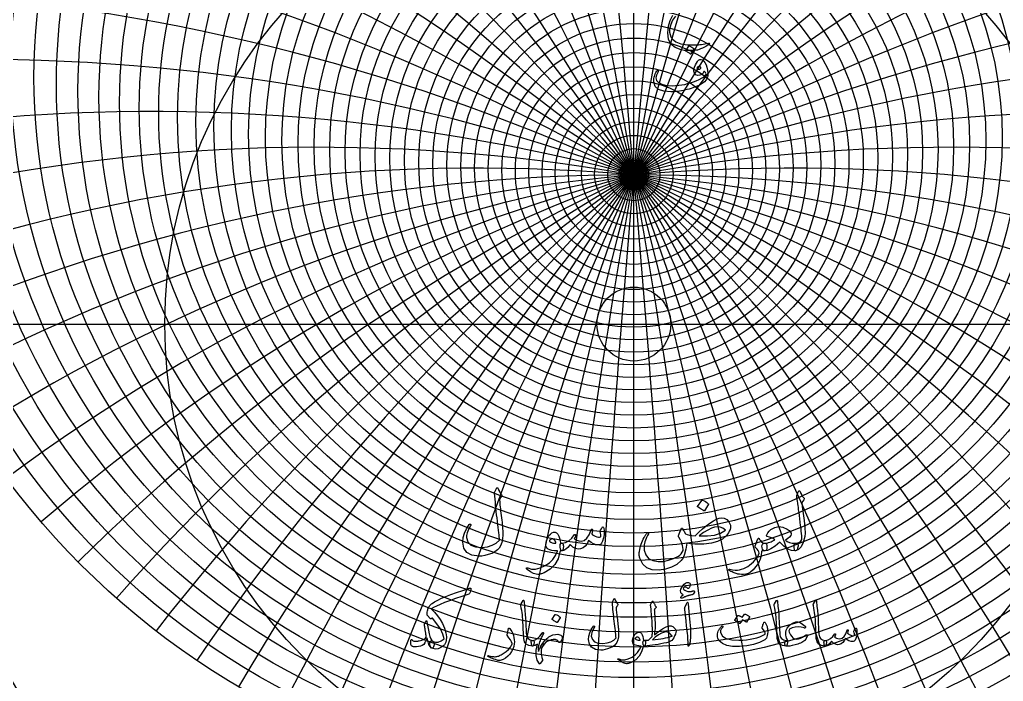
# Model space of a CAD drawing. Header units: millimetres. Extents: x -128 to 128, y -128 to 131.
# Drawn here: x -70.7 to 42.5, y -41.1 to 35 of the extents above; entities that cross this region are included whole.
import ezdxf

# ---------------------------------------------------------------- set-up
doc = ezdxf.new("R2010")
doc.units = ezdxf.units.MM
for name, color, linetype in [('CUT_INNER', 6, 'Continuous'), ('CUT_OUTER', 1, 'Continuous'), ('ENGRAVE', 7, 'Continuous'), ('ENGRAVE_FINE', 8, 'Continuous'), ('TEXT', 5, 'Continuous')]:
    doc.layers.add(name, color=color, linetype=linetype)

msp = doc.modelspace()

# ---------------------------------------------------------------- linework, layer by layer
at = {"layer": 'CUT_INNER'}
msp.add_circle((0, 0), 4.25, dxfattribs=at)
at = {"layer": 'CUT_OUTER'}
for start, end in [(92.1944, 185.9767), (185.9764, 87.8052)]:
    msp.add_arc((0, 0), 127.95, start, end, dxfattribs=at)
at = {"layer": 'ENGRAVE'}
for points in [[(0, -126), (0, 126)], [(-126, 0), (126, 0)]]:
    msp.add_lwpolyline(points, dxfattribs=at)
for centre, radius in [((0, 0), 126), ((0, 35.86), 89.94), ((0, 30.15), 74.47), ((0, 26.12), 61.56), ((0, 0), 82.48), ((0, 23.21), 50.41), ((0, 21.08), 40.51), ((0, 0), 53.99), ((0, 19.54), 31.5), ((0, 18.44), 23.13), ((0, 17.71), 15.19), ((0, 17.29), 7.53), ((0, 17.16), 1.68)]:
    msp.add_circle(centre, radius, dxfattribs=at)
msp.add_arc((0, -189.69), 206.84, 66.5, 113.5, dxfattribs=at)
msp.add_arc((0, -189.69), 206.84, 66.5, 113.5, dxfattribs=at)
at = {"layer": 'ENGRAVE_FINE'}
for centre, radius in [((0, 34.55), 86.59), ((0, 33.33), 83.38), ((0, 32.19), 80.29), ((0, 31.14), 77.33), ((0, 29.23), 71.71), ((0, 28.38), 69.05), ((0, 27.57), 66.47), ((0, 26.82), 63.98), ((0, 25.46), 59.2), ((0, 24.84), 56.92), ((0, 24.26), 54.69), ((0, 23.72), 52.52), ((0, 22.73), 48.34), ((0, 22.28), 46.32), ((0, 21.85), 44.34), ((0, 21.46), 42.4), ((0, 20.73), 38.64), ((0, 20.41), 36.81), ((0, 20.1), 35.01), ((0, 19.81), 33.24), ((0, 19.29), 29.78), ((0, 19.05), 28.09), ((0, 18.84), 26.41), ((0, 18.63), 24.76), ((0, 18.27), 21.51), ((0, 18.11), 19.91), ((0, 17.97), 18.33), ((0, 17.83), 16.75), ((0, 17.6), 13.64), ((0, 17.51), 12.1), ((0, 17.43), 10.57), ((0, 17.35), 9.05), ((0, 17.24), 6.02), ((0, 17.2), 4.51), ((0, 17.18), 3), ((0, 17.16), 1.5)]:
    msp.add_circle(centre, radius, dxfattribs=at)
for centre, radius, start, end in [((-2364.22, -189.69), 2373.25, 3.27933, 7.61986), ((-2364.22, -189.69), 2373.25, 3.27933, 7.61986), ((2364.22, -189.69), 2373.25, 172.38014, 176.72067), ((2364.22, -189.69), 2373.25, 172.38014, 176.72067), ((-1173.06, -189.69), 1191.16, 6.56579, 15.20157), ((-1173.06, -189.69), 1191.16, 6.56579, 15.20157), ((1173.06, -189.69), 1191.16, 164.79843, 173.43421), ((1173.06, -189.69), 1191.16, 164.79843, 173.43421), ((-771.95, -189.69), 799.18, 9.86653, 22.70838), ((-771.95, -189.69), 799.18, 9.86653, 22.70838), ((771.95, -189.69), 799.18, 157.29162, 170.13347), ((771.95, -189.69), 799.18, 157.29162, 170.13347), ((-568.3, -189.69), 604.77, 13.18881, 30.10626), ((-568.3, -189.69), 604.77, 13.18881, 30.10626), ((568.3, -189.69), 604.77, 149.89374, 166.81119), ((568.3, -189.69), 604.77, 149.89374, 166.81119), ((-443.58, -189.69), 489.43, 16.54, 37.365), ((-443.58, -189.69), 489.43, 16.54, 37.365), ((443.58, -189.69), 489.43, 142.635, 163.46), ((443.58, -189.69), 489.43, 142.635, 163.46), ((-358.26, -189.69), 413.69, 19.9276, 44.4587), ((-358.26, -189.69), 413.69, 19.9276, 44.4587), ((358.26, -189.69), 413.69, 135.5413, 160.0724), ((358.26, -189.69), 413.69, 135.5413, 160.0724), ((-295.4, -189.69), 360.62, 23.3592, 51.3668), ((-295.4, -189.69), 360.62, 23.3592, 51.3668), ((295.4, -189.69), 360.62, 128.6332, 156.6408), ((295.4, -189.69), 360.62, 128.6332, 156.6408), ((-246.51, -189.69), 321.79, 26.8429, 58.0734), ((-246.51, -189.69), 321.79, 26.8429, 58.0734), ((246.51, -189.69), 321.79, 121.9266, 153.1571), ((246.51, -189.69), 321.79, 121.9266, 153.1571), ((-206.84, -189.69), 292.52, 30.3868, 64.5678), ((-206.84, -189.69), 292.52, 30.3868, 64.5678), ((206.84, -189.69), 292.52, 115.4322, 149.6132), ((206.84, -189.69), 292.52, 115.4322, 149.6132), ((-173.56, -189.69), 270.01, 33.9994, 70.8437), ((-173.56, -189.69), 270.01, 33.9994, 70.8437), ((173.56, -189.69), 270.01, 109.1563, 146.0006), ((173.56, -189.69), 270.01, 109.1563, 146.0006), ((-144.83, -189.69), 252.51, 37.6894, 76.8989), ((-144.83, -189.69), 252.51, 37.6894, 76.8989), ((144.83, -189.69), 252.51, 103.1011, 142.3106), ((144.83, -189.69), 252.51, 103.1011, 142.3106), ((-119.42, -189.69), 238.84, 41.4661, 82.7346), ((-119.42, -189.69), 238.84, 41.4661, 82.7346), ((119.42, -189.69), 238.84, 97.2654, 138.5339), ((119.42, -189.69), 238.84, 97.2654, 138.5339), ((-96.45, -189.69), 228.23, 45.3388, 88.355), ((-96.45, -189.69), 228.23, 45.3388, 88.355), ((96.45, -189.69), 228.23, 91.645, 134.6612), ((96.45, -189.69), 228.23, 91.645, 134.6612), ((-75.28, -189.69), 220.12, 49.3175, 93.7663), ((-75.28, -189.69), 220.12, 49.3175, 93.7663), ((75.28, -189.69), 220.12, 86.2337, 130.6825), ((75.28, -189.69), 220.12, 86.2337, 130.6825), ((-55.42, -189.69), 214.14, 53.4123, 98.9767), ((-55.42, -189.69), 214.14, 53.4123, 98.9767), ((55.42, -189.69), 214.14, 81.0233, 126.5877), ((55.42, -189.69), 214.14, 81.0233, 126.5877), ((-36.47, -189.69), 210.03, 57.6337, 103.9956), ((-36.47, -189.69), 210.03, 57.6337, 103.9956), ((36.47, -189.69), 210.03, 76.0044, 122.3663), ((36.47, -189.69), 210.03, 76.0044, 122.3663), ((-18.1, -189.69), 207.63, 61.9926, 108.8331), ((-18.1, -189.69), 207.63, 61.9926, 108.8331), ((18.1, -189.69), 207.63, 71.1669, 118.0074), ((18.1, -189.69), 207.63, 71.1669, 118.0074)]:
    msp.add_arc(centre, radius, start, end, dxfattribs=at)
at = {"layer": 'TEXT'}
msp.add_lwpolyline([(4.78, 35.41), (4.46, 34.97), (4.24, 34.47), (4.12, 33.9), (4.12, 33.6), (4.17, 33.31), (4.27, 33.04), (4.43, 32.8), (4.82, 32.48), (5.4, 32.25), (6.17, 32.13), (7.12, 32.12), (7.27, 32.13), (7.43, 32.14), (7.6, 32.16), (7.78, 32.18), (7.97, 32.2), (8.17, 32.23), (8.38, 32.26), (8.61, 32.3), (8.65, 32.3), (8.68, 32.3), (8.69, 32.29), (8.7, 32.28), (8.67, 32.21), (8.52, 32.09), (8.27, 31.94), (7.91, 31.76), (7.69, 31.65), (7.5, 31.58), (7.34, 31.53), (7.2, 31.5), (6.69, 31.46), (6.23, 31.46), (5.81, 31.49), (5.44, 31.55), (4.75, 31.8), (4.26, 32.22), (3.98, 32.79), (3.9, 33.51), (3.99, 34.27), (4.18, 34.94), (4.47, 35.53)], dxfattribs=at)
for points in [[(6.33, 31.98), (6.33, 31.99), (6.35, 32), (6.36, 32), (6.38, 32), (6.52, 31.94), (6.66, 31.87), (6.78, 31.79), (6.9, 31.69), (6.91, 31.68), (6.92, 31.67), (6.91, 31.65), (6.91, 31.64), (6.56, 31.08), (6.55, 31.07), (6.54, 31.07), (6.52, 31.07), (6.49, 31.09), (6.47, 31.11), (6.44, 31.13), (6.4, 31.16), (6.34, 31.19), (6.27, 31.24), (6.19, 31.29), (6.09, 31.35), (5.98, 31.41), (5.97, 31.42), (5.96, 31.43), (5.96, 31.44), (5.97, 31.45)], [(7.61, 30.43), (7.75, 30.44), (7.9, 30.39), (8.04, 30.26), (8.18, 30.08), (8.31, 29.83), (8.41, 29.54), (8.47, 29.2), (8.51, 28.81), (8.51, 28.67), (8.5, 28.54), (8.48, 28.42), (8.44, 28.31), (8.31, 28.09), (8.12, 27.88), (7.87, 27.68), (7.54, 27.49), (7.36, 27.4), (7.18, 27.32), (6.98, 27.24), (6.79, 27.17), (6.58, 27.1), (6.37, 27.04), (6.15, 26.98), (5.93, 26.93), (5.7, 26.88), (5.48, 26.84), (5.26, 26.8), (5.05, 26.77), (4.84, 26.75), (4.64, 26.73), (4.44, 26.72), (4.25, 26.72), (3.44, 26.78), (2.84, 26.99), (2.46, 27.35), (2.3, 27.85), (2.29, 27.97), (2.3, 28.11), (2.32, 28.25), (2.35, 28.42), (2.4, 28.6), (2.47, 28.78), (2.55, 28.95), (2.66, 29.12), (2.68, 29.14), (2.69, 29.15), (2.72, 29.16), (2.74, 29.16), (2.76, 29.16), (2.78, 29.15), (2.8, 29.13), (2.81, 29.11), (2.81, 29.09), (2.81, 29.06), (2.8, 29.04), (2.79, 29.02), (2.59, 28.64), (2.53, 28.31), (2.59, 28.04), (2.79, 27.82), (3.22, 27.59), (3.77, 27.46), (4.42, 27.42), (5.18, 27.47), (5.51, 27.52), (5.85, 27.58), (6.18, 27.66), (6.52, 27.76), (6.85, 27.87), (7.19, 28), (7.52, 28.15), (7.86, 28.31), (8.03, 28.41), (8.17, 28.52), (8.26, 28.64), (8.31, 28.77), (8.28, 28.86), (8.24, 28.94), (8.19, 29.01), (8.12, 29.07), (8.11, 29.08), (8.1, 29.07), (8.09, 29.06), (8.07, 29.04), (7.97, 28.87), (7.85, 28.74), (7.72, 28.66), (7.58, 28.62), (7.32, 28.61), (7.12, 28.69), (6.98, 28.85), (6.9, 29.08), (6.9, 29.29), (6.97, 29.54), (7.11, 29.84), (7.31, 30.19), (7.38, 30.28), (7.45, 30.35), (7.53, 30.4), (7.61, 30.43)], [(7.69, 29.41), (7.72, 29.44), (7.72, 29.47), (7.71, 29.51), (7.68, 29.54), (7.56, 29.62), (7.45, 29.64), (7.36, 29.6), (7.28, 29.49), (7.27, 29.46), (7.26, 29.44), (7.27, 29.41), (7.28, 29.39), (7.39, 29.33), (7.49, 29.31), (7.59, 29.34), (7.69, 29.41)], [(-15.82, -18.9), (-15.81, -18.87), (-15.78, -18.84), (-15.76, -18.83), (-15.73, -18.83), (-15.69, -18.83), (-15.67, -18.85), (-15.65, -18.88), (-15.63, -18.91), (-15.54, -19.14), (-15.44, -19.33), (-15.34, -19.49), (-15.23, -19.62), (-15.2, -19.67), (-15.19, -19.72), (-15.21, -19.78), (-15.24, -19.85), (-15.27, -19.89), (-15.29, -19.92), (-15.31, -19.95), (-15.33, -19.98), (-15.35, -20.01), (-15.37, -20.03), (-15.38, -20.06), (-15.4, -20.08), (-15.42, -20.11), (-15.44, -20.16), (-15.45, -20.21), (-15.45, -20.27), (-15.44, -20.44), (-15.43, -20.62), (-15.41, -20.82), (-15.39, -21.03), (-15.36, -21.26), (-15.33, -21.5), (-15.3, -21.76), (-15.27, -22.03), (-15.23, -22.3), (-15.2, -22.56), (-15.17, -22.8), (-15.15, -23.02), (-15.13, -23.23), (-15.11, -23.42), (-15.1, -23.6), (-15.09, -23.76), (-15.07, -24.24), (-15.11, -24.7), (-15.21, -25.13), (-15.35, -25.53), (-15.49, -25.77), (-15.7, -25.99), (-16, -26.19), (-16.36, -26.38), (-16.76, -26.53), (-17.14, -26.63), (-17.49, -26.7), (-17.82, -26.71), (-18.63, -26.6), (-19.22, -26.29), (-19.57, -25.79), (-19.69, -25.09), (-19.65, -24.57), (-19.51, -24.06), (-19.28, -23.56), (-18.96, -23.07), (-18.93, -23.04), (-18.91, -23.02), (-18.88, -23.01), (-18.85, -23.02), (-18.82, -23.03), (-18.8, -23.04), (-18.78, -23.06), (-18.77, -23.09), (-18.77, -23.12), (-18.77, -23.15), (-18.78, -23.18), (-18.79, -23.21), (-19.02, -23.64), (-19.17, -24.01), (-19.25, -24.32), (-19.27, -24.56), (-19.11, -25.07), (-18.76, -25.43), (-18.22, -25.64), (-17.5, -25.69), (-16.84, -25.62), (-16.29, -25.45), (-15.83, -25.2), (-15.47, -24.85), (-15.48, -24.68), (-15.49, -24.48), (-15.51, -24.25), (-15.54, -24), (-15.57, -23.72), (-15.6, -23.4), (-15.65, -23.06), (-15.7, -22.69), (-15.74, -22.3), (-15.79, -21.93), (-15.83, -21.55), (-15.87, -21.19), (-15.91, -20.83), (-15.94, -20.48), (-15.97, -20.13), (-16, -19.79), (-16.04, -19.46), (-16.03, -19.42), (-16.03, -19.38), (-16.02, -19.35), (-16.01, -19.32)], [(18.76, -19.71), (18.83, -19.55), (18.88, -19.43), (18.92, -19.33), (18.94, -19.27), (18.96, -19.23), (18.98, -19.21), (19, -19.19), (19.04, -19.19), (19.07, -19.19), (19.1, -19.21), (19.12, -19.24), (19.14, -19.28), (19.22, -19.49), (19.32, -19.68), (19.43, -19.84), (19.56, -19.99), (19.59, -20.04), (19.6, -20.09), (19.59, -20.15), (19.55, -20.21), (19.34, -20.51), (19.35, -20.65), (19.36, -20.78), (19.38, -20.91), (19.39, -21.03), (19.41, -21.16), (19.42, -21.28), (19.44, -21.4), (19.45, -21.52), (19.59, -22.6), (19.67, -23.45), (19.7, -24.07), (19.67, -24.44), (19.49, -25.12), (19.25, -25.62), (18.96, -25.95), (18.61, -26.1), (18.6, -26.1), (18.59, -26.1), (18.58, -26.1), (18.57, -26.1), (18.51, -26.04), (18.48, -25.92), (18.46, -25.72), (18.46, -25.46), (18.47, -25.36), (18.5, -25.29), (18.55, -25.24), (18.61, -25.22), (18.86, -25.18), (19.06, -25.09), (19.22, -24.96), (19.35, -24.79), (19.34, -24.59), (19.32, -24.36), (19.3, -24.1), (19.27, -23.81), (19.24, -23.5), (19.2, -23.16), (19.15, -22.8), (19.1, -22.41), (19.06, -22.03), (19.01, -21.68), (18.97, -21.38), (18.94, -21.11), (18.91, -20.88), (18.88, -20.7), (18.86, -20.55), (18.85, -20.43), (18.75, -19.88), (18.75, -19.83), (18.75, -19.78), (18.76, -19.74), (18.76, -19.71)], [(7.81, -20.28), (7.82, -20.27), (7.84, -20.26), (7.86, -20.26), (7.89, -20.26), (8.08, -20.34), (8.25, -20.43), (8.42, -20.54), (8.57, -20.67), (8.59, -20.69), (8.6, -20.7), (8.59, -20.72), (8.58, -20.74), (8.13, -21.48), (8.11, -21.5), (8.09, -21.5), (8.06, -21.49), (8.03, -21.47), (8.01, -21.45), (7.96, -21.42), (7.9, -21.38), (7.83, -21.33), (7.74, -21.28), (7.63, -21.21), (7.5, -21.13), (7.35, -21.04), (7.34, -21.03), (7.33, -21.01), (7.33, -21), (7.34, -20.99)], [(10.07, -22.29), (10.41, -22.34), (10.7, -22.5), (10.93, -22.77), (11.12, -23.14), (11.14, -23.29), (11.12, -23.45), (11.07, -23.63), (10.98, -23.82), (10.88, -24.01), (10.79, -24.16), (10.71, -24.29), (10.64, -24.38), (10.21, -24.73), (9.64, -25), (8.92, -25.2), (8.04, -25.31), (7.52, -25.34), (7.01, -25.33), (6.53, -25.28), (6.08, -25.2), (5.97, -25.9), (5.83, -26.48), (5.66, -26.91), (5.46, -27.2), (4.93, -27.65), (4.33, -27.98), (3.65, -28.21), (2.9, -28.31), (2.12, -28.27), (1.49, -28.05), (1.02, -27.63), (0.71, -27.02), (0.68, -26.93), (0.66, -26.83), (0.64, -26.73), (0.63, -26.62), (0.62, -26.51), (0.62, -26.4), (0.63, -26.28), (0.65, -26.16), (0.68, -25.95), (0.73, -25.74), (0.78, -25.54), (0.84, -25.34), (0.91, -25.14), (0.99, -24.94), (1.08, -24.75), (1.18, -24.57), (1.22, -24.49), (1.27, -24.42), (1.31, -24.35), (1.35, -24.29), (1.39, -24.22), (1.43, -24.17), (1.47, -24.11), (1.5, -24.06), (1.52, -24.03), (1.55, -24.02), (1.58, -24.01), (1.61, -24.01), (1.64, -24.03), (1.66, -24.04), (1.68, -24.06), (1.68, -24.08), (1.69, -24.11), (1.68, -24.14), (1.68, -24.17), (1.66, -24.2), (1.59, -24.31), (1.53, -24.42), (1.46, -24.55), (1.4, -24.69), (1.28, -25.05), (1.2, -25.39), (1.17, -25.7), (1.19, -26), (1.37, -26.56), (1.7, -26.97), (2.18, -27.22), (2.81, -27.32), (3.41, -27.3), (4, -27.18), (4.57, -26.98), (5.13, -26.7), (5.3, -26.58), (5.44, -26.43), (5.56, -26.26), (5.66, -26.07), (5.67, -26.04), (5.68, -26.01), (5.68, -25.97), (5.67, -25.92), (5.59, -25.49), (5.47, -25.11), (5.34, -24.78), (5.18, -24.51), (5.15, -24.46), (5.13, -24.41), (5.12, -24.38), (5.13, -24.34), (5.43, -23.55), (5.47, -23.49), (5.51, -23.47), (5.55, -23.48), (5.59, -23.52), (5.95, -24.13), (6.14, -24.22), (6.39, -24.29), (6.69, -24.34), (7.05, -24.36), (7.47, -23.95), (7.89, -23.57), (8.31, -23.22), (8.74, -22.9), (9.15, -22.63), (9.5, -22.44), (9.81, -22.33), (10.07, -22.29)], [(-3.61, -23.34), (-3.59, -23.32), (-3.56, -23.33), (-3.54, -23.35), (-3.5, -23.4), (-3.47, -23.47), (-3.44, -23.57), (-3.43, -23.71), (-3.42, -23.88), (-3.41, -24.07), (-3.42, -24.26), (-3.45, -24.44), (-3.48, -24.61), (-3.59, -24.96), (-3.71, -25.2), (-3.84, -25.35), (-3.99, -25.41), (-4.33, -25.39), (-4.64, -25.3), (-4.93, -25.14), (-5.2, -24.91), (-5.38, -25.27), (-5.59, -25.55), (-5.84, -25.75), (-6.13, -25.87), (-6.42, -25.9), (-6.72, -25.82), (-7.03, -25.65), (-7.34, -25.37), (-7.58, -25.69), (-7.83, -25.91), (-8.07, -26.05), (-8.3, -26.1), (-8.35, -26.07), (-8.4, -25.99), (-8.44, -25.86), (-8.48, -25.67), (-8.49, -25.49), (-8.47, -25.35), (-8.4, -25.26), (-8.3, -25.22), (-7.86, -25.12), (-7.47, -24.93), (-7.13, -24.63), (-6.85, -24.25), (-6.84, -24.23), (-6.82, -24.21), (-6.8, -24.2), (-6.78, -24.2), (-6.76, -24.2), (-6.74, -24.21), (-6.72, -24.22), (-6.71, -24.24), (-6.7, -24.29), (-6.72, -24.38), (-6.77, -24.5), (-6.85, -24.66), (-6.74, -24.79), (-6.58, -24.88), (-6.35, -24.94), (-6.07, -24.96), (-5.71, -24.89), (-5.4, -24.65), (-5.14, -24.24), (-4.92, -23.66), (-4.91, -23.63), (-4.89, -23.61), (-4.88, -23.59), (-4.86, -23.59), (-4.83, -23.59), (-4.81, -23.6), (-4.79, -23.61), (-4.77, -23.63), (-4.76, -23.65), (-4.75, -23.68), (-4.75, -23.7), (-4.75, -23.72), (-4.85, -24.13), (-4.74, -24.23), (-4.6, -24.32), (-4.44, -24.4), (-4.26, -24.46), (-4.08, -24.5), (-3.95, -24.51), (-3.85, -24.49), (-3.8, -24.43), (-3.79, -24.34), (-3.8, -24.22), (-3.83, -24.06), (-3.89, -23.87), (-3.88, -23.81), (-3.83, -23.71), (-3.74, -23.55), (-3.61, -23.34)], [(10.55, -23.72), (10.25, -23.5), (9.94, -23.36), (9.62, -23.31), (9.28, -23.36), (8.92, -23.49), (8.5, -23.7), (8.03, -23.99), (7.5, -24.37), (8.46, -24.38), (9.28, -24.27), (9.98, -24.05), (10.55, -23.72)], [(18.61, -25.22), (18.75, -25.25), (18.85, -25.31), (18.9, -25.41), (18.9, -25.56), (18.85, -25.79), (18.79, -25.96), (18.71, -26.06), (18.61, -26.1), (18.16, -26.05), (17.72, -25.88), (17.27, -25.56), (16.82, -25.1), (16.25, -25.54), (15.77, -25.85), (15.38, -26.04), (15.07, -26.1), (14.97, -26.07), (14.88, -26), (14.82, -25.89), (14.77, -25.73), (14.75, -25.51), (14.8, -25.36), (14.9, -25.26), (15.07, -25.22), (15.22, -25.21), (15.36, -25.19), (15.51, -25.15), (15.65, -25.11), (15.8, -25.05), (15.94, -24.99), (16.07, -24.91), (16.21, -24.83), (16.04, -24.69), (15.84, -24.58), (15.6, -24.5), (15.33, -24.44), (15.3, -24.43), (15.29, -24.41), (15.28, -24.38), (15.28, -24.33), (15.33, -24.19), (15.43, -24.02), (15.58, -23.84), (15.78, -23.65), (16.21, -23.39), (16.67, -23.3), (17.15, -23.37), (17.65, -23.6), (17.87, -23.75), (18.01, -23.89), (18.1, -24.04), (18.12, -24.18), (18.06, -24.33), (17.93, -24.5), (17.72, -24.68), (17.44, -24.88), (17.64, -25.03), (17.91, -25.14), (18.23, -25.2), (18.61, -25.22)], [(-8.5, -26.2), (-8.72, -27), (-9.1, -27.67), (-9.64, -28.2), (-10.33, -28.61), (-10.42, -28.65), (-10.52, -28.69), (-10.61, -28.72), (-10.7, -28.75), (-10.79, -28.78), (-10.88, -28.79), (-10.97, -28.81), (-11.05, -28.81), (-11.26, -28.78), (-11.54, -28.68), (-11.88, -28.49), (-12.29, -28.22), (-12.33, -28.19), (-12.36, -28.15), (-12.37, -28.11), (-12.36, -28.08), (-12.34, -28.05), (-12.3, -28.04), (-12.27, -28.04), (-12.22, -28.06), (-11.79, -28.2), (-11.32, -28.2), (-10.78, -28.06), (-10.2, -27.78), (-9.72, -27.46), (-9.33, -27.08), (-9.02, -26.64), (-8.79, -26.14), (-8.79, -26.13), (-8.79, -26.11), (-8.8, -26.1), (-8.82, -26.1), (-9.15, -26.08), (-9.43, -26.04), (-9.67, -25.98), (-9.85, -25.9), (-9.99, -25.78), (-10.08, -25.62), (-10.12, -25.4), (-10.1, -25.15), (-10.1, -25.11), (-10.09, -25.08), (-10.08, -25.04), (-10.07, -25.01), (-10.06, -24.97), (-10.05, -24.93), (-10.04, -24.89), (-10.03, -24.85), (-9.91, -24.57), (-9.77, -24.34), (-9.61, -24.16), (-9.43, -24.02), (-9.24, -23.95), (-9.06, -23.95), (-8.9, -24.03), (-8.76, -24.18), (-8.63, -24.39), (-8.54, -24.63), (-8.47, -24.91), (-8.44, -25.22), (-8.42, -25.22), (-8.4, -25.22), (-8.38, -25.22), (-8.37, -25.22), (-8.35, -25.22), (-8.33, -25.22), (-8.31, -25.21), (-8.29, -25.21), (-8.23, -25.23), (-8.18, -25.27), (-8.14, -25.34), (-8.12, -25.44), (-8.11, -25.54), (-8.11, -25.65), (-8.12, -25.76), (-8.15, -25.87), (-8.18, -25.97), (-8.21, -26.04), (-8.25, -26.08), (-8.29, -26.1), (-8.48, -26.1), (-8.48, -26.11), (-8.48, -26.14), (-8.49, -26.17), (-8.5, -26.2)], [(-8.96, -25.12), (-9.06, -24.94), (-9.17, -24.82), (-9.3, -24.74), (-9.43, -24.72), (-9.5, -24.74), (-9.57, -24.77), (-9.63, -24.82), (-9.69, -24.88), (-9.7, -24.91), (-9.71, -24.94), (-9.69, -24.97), (-9.67, -25.01), (-9.57, -25.1), (-9.42, -25.16), (-9.23, -25.19), (-9, -25.2), (-8.98, -25.19), (-8.96, -25.18), (-8.96, -25.15), (-8.96, -25.12)], [(13.97, -25.5), (14.27, -24.72), (14.31, -24.66), (14.34, -24.63), (14.37, -24.63), (14.4, -24.66), (14.48, -24.8), (14.56, -24.91), (14.64, -25.01), (14.71, -25.09), (14.79, -25.15), (14.88, -25.19), (14.97, -25.22), (15.08, -25.22), (15.18, -25.25), (15.25, -25.33), (15.3, -25.46), (15.31, -25.65), (15.3, -25.84), (15.25, -25.97), (15.18, -26.06), (15.08, -26.1), (15, -26.1), (14.92, -26.1), (14.84, -26.1), (14.76, -26.1), (14.74, -26.1), (14.73, -26.11), (14.72, -26.13), (14.71, -26.15), (14.66, -26.61), (14.53, -27.06), (14.33, -27.49), (14.05, -27.9), (13.74, -28.27), (13.44, -28.54), (13.16, -28.71), (12.88, -28.79), (12.62, -28.81), (12.38, -28.81), (12.17, -28.79), (11.97, -28.76), (11.88, -28.73), (11.77, -28.7), (11.67, -28.66), (11.55, -28.62), (11.43, -28.57), (11.3, -28.52), (11.17, -28.46), (11.03, -28.39), (11, -28.37), (10.97, -28.35), (10.95, -28.33), (10.95, -28.31), (10.94, -28.28), (10.94, -28.26), (10.95, -28.24), (10.96, -28.22), (10.99, -28.21), (11.01, -28.21), (11.03, -28.21), (11.06, -28.21), (11.37, -28.28), (11.65, -28.31), (11.92, -28.31), (12.16, -28.27), (12.41, -28.21), (12.65, -28.12), (12.88, -28.01), (13.11, -27.88), (13.33, -27.73), (13.55, -27.55), (13.76, -27.36), (13.97, -27.14), (14.13, -26.94), (14.26, -26.75), (14.35, -26.55), (14.41, -26.36), (14.39, -26.22), (14.32, -26.07), (14.19, -25.89), (14.01, -25.7), (13.98, -25.66), (13.96, -25.61), (13.96, -25.56), (13.97, -25.5)], [(-18.9, -30.4), (-18.83, -30.38), (-18.78, -30.4), (-18.76, -30.45), (-18.77, -30.53), (-18.85, -30.85), (-18.88, -30.94), (-18.91, -31), (-18.94, -31.04), (-18.98, -31.07), (-19.8, -31.34), (-20.54, -31.59), (-21.2, -31.83), (-21.79, -32.05), (-22.29, -32.25), (-22.71, -32.44), (-23.06, -32.62), (-23.32, -32.78), (-22.95, -33.15), (-22.61, -33.55), (-22.31, -33.98), (-22.03, -34.45), (-21.78, -35), (-21.63, -35.51), (-21.56, -35.98), (-21.6, -36.41), (-21.65, -36.61), (-21.71, -36.77), (-21.78, -36.89), (-21.86, -36.98), (-22.2, -37.21), (-22.53, -37.35), (-22.84, -37.39), (-23.15, -37.34), (-23.28, -37.27), (-23.38, -37.16), (-23.44, -37.01), (-23.47, -36.82), (-23.47, -36.67), (-23.44, -36.55), (-23.39, -36.48), (-23.32, -36.44), (-23.28, -36.44), (-23.23, -36.46), (-23.17, -36.48), (-23.11, -36.52), (-22.83, -36.61), (-22.52, -36.59), (-22.19, -36.46), (-21.83, -36.21), (-21.99, -35.66), (-22.27, -35.08), (-22.67, -34.48), (-23.19, -33.84), (-23.21, -33.83), (-23.22, -33.82), (-23.24, -33.83), (-23.26, -33.84), (-23.34, -33.91), (-23.36, -33.92), (-23.38, -33.93), (-23.4, -33.92), (-23.42, -33.9), (-23.77, -33.51), (-23.77, -33.48), (-23.78, -33.41), (-23.77, -33.31), (-23.77, -33.16), (-23.75, -33.01), (-23.73, -32.88), (-23.71, -32.78), (-23.68, -32.71), (-23.63, -32.62), (-23.58, -32.54), (-23.52, -32.46), (-23.47, -32.39), (-23.41, -32.32), (-23.35, -32.26), (-23.29, -32.2), (-23.23, -32.15), (-22.93, -31.96), (-22.57, -31.76), (-22.13, -31.55), (-21.63, -31.34), (-21.05, -31.11), (-20.4, -30.88), (-19.69, -30.64), (-18.9, -30.4)], [(6.72, -31.15), (6.62, -31.17), (6.54, -31.19), (6.45, -31.2), (6.38, -31.22), (6.31, -31.23), (6.25, -31.25), (6.2, -31.26), (6.16, -31.28), (6.11, -31.29), (6.06, -31.31), (6, -31.34), (5.93, -31.37), (5.85, -31.4), (5.76, -31.44), (5.66, -31.48), (5.55, -31.53), (5.5, -31.54), (5.47, -31.54), (5.44, -31.53), (5.41, -31.5), (5.4, -31.43), (5.44, -31.35), (5.54, -31.25), (5.69, -31.14), (5.57, -31.08), (5.48, -31), (5.42, -30.92), (5.39, -30.84), (5.38, -30.68), (5.42, -30.51), (5.51, -30.32), (5.64, -30.12), (5.79, -29.94), (5.95, -29.82), (6.11, -29.75), (6.28, -29.74), (6.38, -29.76), (6.44, -29.81), (6.47, -29.88), (6.48, -29.98), (6.46, -30.09), (6.43, -30.19), (6.4, -30.28), (6.35, -30.36), (6.3, -30.42), (6.25, -30.44), (6.21, -30.44), (6.17, -30.4), (6.13, -30.34), (6.08, -30.3), (6.02, -30.27), (5.96, -30.26), (5.89, -30.26), (5.83, -30.27), (5.77, -30.3), (5.73, -30.35), (5.7, -30.4), (5.69, -30.45), (5.7, -30.49), (5.74, -30.53), (5.87, -30.63), (6.04, -30.71), (6.23, -30.75), (6.45, -30.77), (6.47, -30.77), (6.49, -30.77), (6.51, -30.77), (6.54, -30.76), (6.57, -30.76), (6.6, -30.75), (6.63, -30.75), (6.67, -30.74), (6.7, -30.73), (6.74, -30.72), (6.77, -30.72), (6.8, -30.71), (6.82, -30.71), (6.84, -30.7), (6.86, -30.7), (6.88, -30.7), (6.91, -30.7), (6.93, -30.71), (6.95, -30.73), (6.96, -30.75), (6.97, -30.77), (6.98, -30.79), (6.98, -30.81), (6.97, -30.83), (6.9, -30.96), (6.84, -31.06), (6.77, -31.12), (6.72, -31.15)], [(-2.31, -31.65), (-2.3, -31.62), (-2.28, -31.61), (-2.26, -31.6), (-2.24, -31.59), (-2.22, -31.6), (-2.2, -31.61), (-2.18, -31.63), (-2.17, -31.66), (-2.1, -31.83), (-2.03, -31.97), (-1.95, -32.09), (-1.87, -32.19), (-1.84, -32.23), (-1.84, -32.27), (-1.85, -32.31), (-1.88, -32.36), (-1.89, -32.39), (-1.91, -32.41), (-1.93, -32.44), (-1.94, -32.46), (-1.96, -32.48), (-1.97, -32.5), (-1.98, -32.52), (-1.99, -32.53), (-2.01, -32.56), (-2.02, -32.59), (-2.03, -32.63), (-2.04, -32.68), (-2.03, -32.8), (-2.02, -32.94), (-2, -33.09), (-1.99, -33.25), (-1.97, -33.42), (-1.95, -33.6), (-1.92, -33.79), (-1.9, -34), (-1.87, -34.2), (-1.85, -34.39), (-1.83, -34.57), (-1.81, -34.74), (-1.79, -34.9), (-1.78, -35.04), (-1.77, -35.17), (-1.76, -35.3), (-1.75, -35.66), (-1.78, -36), (-1.85, -36.32), (-1.96, -36.62), (-2.06, -36.8), (-2.22, -36.97), (-2.44, -37.12), (-2.72, -37.26), (-3.02, -37.37), (-3.3, -37.45), (-3.56, -37.5), (-3.81, -37.51), (-4.42, -37.43), (-4.86, -37.19), (-5.12, -36.82), (-5.21, -36.29), (-5.18, -35.9), (-5.08, -35.52), (-4.91, -35.14), (-4.66, -34.77), (-4.64, -34.75), (-4.63, -34.74), (-4.6, -34.73), (-4.58, -34.74), (-4.56, -34.75), (-4.54, -34.76), (-4.53, -34.77), (-4.53, -34.79), (-4.52, -34.81), (-4.52, -34.84), (-4.53, -34.86), (-4.54, -34.88), (-4.71, -35.21), (-4.82, -35.48), (-4.88, -35.71), (-4.9, -35.89), (-4.77, -36.28), (-4.51, -36.55), (-4.11, -36.7), (-3.57, -36.74), (-3.08, -36.69), (-2.66, -36.56), (-2.32, -36.37), (-2.05, -36.11), (-2.06, -35.98), (-2.07, -35.83), (-2.08, -35.66), (-2.1, -35.47), (-2.12, -35.26), (-2.15, -35.03), (-2.18, -34.77), (-2.22, -34.49), (-2.25, -34.2), (-2.29, -33.92), (-2.32, -33.64), (-2.35, -33.37), (-2.38, -33.1), (-2.4, -32.83), (-2.42, -32.57), (-2.44, -32.31), (-2.47, -32.07), (-2.47, -32.04), (-2.47, -32.01), (-2.46, -31.99), (-2.45, -31.96)], [(-12.75, -31.82), (-12.73, -31.8), (-12.72, -31.78), (-12.71, -31.78), (-12.7, -31.78), (-12.68, -31.79), (-12.67, -31.81), (-12.65, -31.86), (-12.64, -31.93), (-12.58, -32.47), (-12.53, -32.97), (-12.49, -33.43), (-12.47, -33.85), (-12.45, -34.21), (-12.43, -34.53), (-12.42, -34.82), (-12.4, -35.06), (-12.39, -35.27), (-12.38, -35.45), (-12.38, -35.58), (-12.37, -35.68), (-12.31, -35.98), (-12.16, -36.19), (-11.94, -36.33), (-11.65, -36.39), (-11.56, -36.41), (-11.51, -36.46), (-11.49, -36.54), (-11.49, -36.65), (-11.53, -36.82), (-11.56, -36.95), (-11.6, -37.02), (-11.65, -37.05), (-12.07, -36.99), (-12.38, -36.82), (-12.57, -36.55), (-12.66, -36.16), (-12.68, -35.97), (-12.69, -35.79), (-12.7, -35.6), (-12.71, -35.42), (-12.72, -35.23), (-12.73, -35.04), (-12.73, -34.85), (-12.74, -34.66), (-12.76, -34.31), (-12.77, -33.98), (-12.8, -33.69), (-12.83, -33.44), (-12.86, -33.2), (-12.9, -32.94), (-12.95, -32.67), (-13, -32.38), (-13.01, -32.33), (-13.01, -32.28), (-13, -32.24), (-12.98, -32.2)], [(2.12, -31.91), (2.13, -31.89), (2.15, -31.88), (2.16, -31.87), (2.17, -31.87), (2.19, -31.88), (2.2, -31.89), (2.21, -31.91), (2.22, -31.93), (2.27, -32.03), (2.31, -32.12), (2.36, -32.2), (2.4, -32.28), (2.43, -32.34), (2.47, -32.4), (2.5, -32.45), (2.54, -32.49), (2.56, -32.53), (2.57, -32.56), (2.56, -32.6), (2.54, -32.64), (2.39, -32.82), (2.37, -32.85), (2.36, -32.89), (2.35, -32.93), (2.36, -32.97), (2.38, -33.32), (2.4, -33.62), (2.42, -33.88), (2.43, -34.1), (2.44, -34.28), (2.44, -34.42), (2.45, -34.52), (2.45, -34.58), (2.45, -34.75), (2.44, -34.92), (2.44, -35.08), (2.42, -35.23), (2.41, -35.37), (2.39, -35.5), (2.38, -35.63), (2.36, -35.74), (2.85, -35.36), (3.28, -35.07), (3.64, -34.87), (3.93, -34.75), (4.06, -34.72), (4.18, -34.71), (4.28, -34.71), (4.37, -34.74), (4.5, -34.8), (4.62, -34.91), (4.74, -35.05), (4.84, -35.23), (4.86, -35.27), (4.87, -35.32), (4.87, -35.38), (4.85, -35.44), (4.78, -35.66), (4.69, -35.88), (4.59, -36.08), (4.48, -36.27), (4.37, -36.39), (4.22, -36.5), (4.02, -36.59), (3.77, -36.66), (3.44, -36.73), (3.11, -36.8), (2.79, -36.86), (2.47, -36.91), (2.15, -36.96), (1.83, -36.99), (1.52, -37.02), (1.21, -37.05), (1.17, -37.04), (1.14, -37.01), (1.11, -36.96), (1.09, -36.89), (1.06, -36.8), (1.05, -36.72), (1.05, -36.64), (1.06, -36.56), (1.08, -36.49), (1.11, -36.44), (1.15, -36.41), (1.21, -36.39), (1.28, -36.39), (1.35, -36.38), (1.42, -36.38), (1.48, -36.37), (1.54, -36.36), (1.59, -36.36), (1.64, -36.35), (1.69, -36.35), (2.09, -35.96), (2.1, -35.94), (2.1, -35.92), (2.1, -35.89), (2.11, -35.86), (2.11, -35.82), (2.12, -35.78), (2.12, -35.73), (2.12, -35.68), (2.13, -35.62), (2.13, -35.56), (2.13, -35.5), (2.13, -35.43), (2.13, -35.36), (2.13, -35.28), (2.13, -35.2), (2.13, -35.12), (2.13, -35.03), (2.13, -34.92), (2.12, -34.79), (2.12, -34.64), (2.11, -34.48), (2.1, -34.3), (2.09, -34.1), (2.07, -33.89), (2.04, -33.41), (2.01, -33.04), (1.99, -32.77), (1.96, -32.59), (1.94, -32.48), (1.93, -32.39), (1.93, -32.33), (1.93, -32.3), (1.95, -32.24), (1.97, -32.18), (1.99, -32.13), (2.02, -32.08), (2.04, -32.03), (2.07, -31.99), (2.09, -31.95), (2.12, -31.91)], [(6.06, -32.18), (6.13, -32.05), (6.18, -32), (6.22, -32.04), (6.25, -32.17), (6.42, -33.95), (6.52, -35.04), (6.54, -35.91), (6.49, -36.56), (6.35, -36.99), (6.33, -37.03), (6.31, -37.05), (6.29, -37.05), (6.27, -37.04), (6.26, -37.02), (6.25, -36.99), (6.25, -36.95), (6.25, -36.91), (6.25, -36.6), (6.23, -36.27), (6.2, -35.91), (6.16, -35.54), (6.15, -35.45), (6.12, -35.18), (6.07, -34.76), (6.01, -34.16), (5.85, -32.85), (5.84, -32.78), (5.85, -32.72), (5.86, -32.66), (5.88, -32.6)], [(16.42, -31.82), (16.44, -31.8), (16.45, -31.78), (16.46, -31.78), (16.47, -31.78), (16.49, -31.79), (16.5, -31.81), (16.52, -31.86), (16.53, -31.93), (16.59, -32.47), (16.64, -32.97), (16.68, -33.43), (16.7, -33.85), (16.72, -34.21), (16.74, -34.53), (16.75, -34.82), (16.77, -35.06), (16.78, -35.27), (16.79, -35.45), (16.79, -35.58), (16.8, -35.68), (16.86, -35.98), (17.01, -36.19), (17.23, -36.33), (17.52, -36.39), (17.61, -36.41), (17.66, -36.46), (17.68, -36.54), (17.68, -36.65), (17.64, -36.82), (17.61, -36.95), (17.57, -37.02), (17.52, -37.05), (17.1, -36.99), (16.8, -36.82), (16.6, -36.55), (16.51, -36.16), (16.49, -35.97), (16.48, -35.79), (16.47, -35.6), (16.46, -35.42), (16.45, -35.23), (16.44, -35.04), (16.44, -34.85), (16.43, -34.66), (16.41, -34.31), (16.4, -33.98), (16.37, -33.69), (16.34, -33.44), (16.31, -33.2), (16.27, -32.94), (16.22, -32.67), (16.17, -32.38), (16.16, -32.33), (16.16, -32.28), (16.17, -32.24), (16.19, -32.2)], [(20.91, -31.82), (20.93, -31.8), (20.94, -31.78), (20.95, -31.78), (20.96, -31.78), (20.98, -31.79), (21, -31.81), (21.01, -31.86), (21.02, -31.93), (21.08, -32.47), (21.13, -32.97), (21.17, -33.43), (21.2, -33.85), (21.21, -34.21), (21.23, -34.53), (21.25, -34.82), (21.26, -35.06), (21.27, -35.27), (21.28, -35.45), (21.29, -35.58), (21.29, -35.68), (21.36, -35.98), (21.5, -36.19), (21.72, -36.33), (22.02, -36.39), (22.1, -36.41), (22.15, -36.46), (22.18, -36.54), (22.17, -36.65), (22.14, -36.82), (22.1, -36.95), (22.06, -37.02), (22.02, -37.05), (21.6, -36.99), (21.29, -36.82), (21.09, -36.55), (21, -36.16), (20.99, -35.97), (20.97, -35.79), (20.96, -35.6), (20.95, -35.42), (20.95, -35.23), (20.94, -35.04), (20.93, -34.85), (20.92, -34.66), (20.91, -34.31), (20.89, -33.98), (20.86, -33.69), (20.83, -33.44), (20.8, -33.2), (20.76, -32.94), (20.71, -32.67), (20.66, -32.38), (20.65, -32.33), (20.65, -32.28), (20.66, -32.24), (20.68, -32.2)], [(-9.05, -33.43), (-9.05, -33.42), (-9.03, -33.42), (-9.02, -33.41), (-9, -33.42), (-8.86, -33.47), (-8.72, -33.54), (-8.6, -33.63), (-8.48, -33.72), (-8.47, -33.74), (-8.46, -33.75), (-8.47, -33.76), (-8.47, -33.78), (-8.81, -34.33), (-8.83, -34.34), (-8.84, -34.35), (-8.86, -34.34), (-8.89, -34.32), (-8.91, -34.31), (-8.94, -34.29), (-8.98, -34.26), (-9.04, -34.22), (-9.11, -34.18), (-9.19, -34.13), (-9.29, -34.07), (-9.4, -34), (-9.41, -33.99), (-9.42, -33.98), (-9.42, -33.97), (-9.41, -33.96)], [(12.73, -33.38), (12.74, -33.37), (12.76, -33.37), (12.77, -33.36), (12.79, -33.37), (12.86, -33.39), (12.93, -33.42), (13, -33.45), (13.06, -33.49), (13.13, -33.53), (13.19, -33.57), (13.25, -33.61), (13.31, -33.66), (13.32, -33.68), (13.32, -33.69), (13.32, -33.71), (13.31, -33.73), (12.97, -34.28), (12.96, -34.29), (12.94, -34.29), (12.92, -34.28), (12.9, -34.27), (12.89, -34.25), (12.86, -34.23), (12.82, -34.21), (12.78, -34.18), (12.72, -34.15), (12.65, -34.11), (12.58, -34.06), (12.49, -34.01), (12.21, -34.44), (12.2, -34.45), (12.18, -34.46), (12.16, -34.45), (12.14, -34.43), (12.12, -34.42), (12.09, -34.4), (12.04, -34.37), (11.99, -34.33), (11.92, -34.29), (11.84, -34.24), (11.74, -34.18), (11.63, -34.11), (11.62, -34.1), (11.61, -34.09), (11.62, -34.08), (11.62, -34.07), (11.98, -33.54), (11.99, -33.53), (12, -33.53), (12.02, -33.52), (12.04, -33.53), (12.1, -33.54), (12.16, -33.57), (12.21, -33.59), (12.27, -33.62), (12.32, -33.66), (12.38, -33.69), (12.42, -33.73), (12.47, -33.76)], [(-23.31, -37.26), (-23.45, -37.11), (-23.58, -36.88), (-23.69, -36.56), (-23.78, -36.17), (-23.79, -36.12), (-23.81, -36.12), (-23.83, -36.15), (-23.86, -36.21), (-23.88, -36.27), (-23.91, -36.33), (-23.93, -36.39), (-23.96, -36.45), (-23.99, -36.51), (-24.01, -36.57), (-24.04, -36.63), (-24.07, -36.69), (-24.19, -36.85), (-24.35, -36.97), (-24.55, -37.06), (-24.78, -37.11), (-25.01, -37.13), (-25.2, -37.14), (-25.36, -37.13), (-25.48, -37.1), (-25.59, -37.02), (-25.65, -36.88), (-25.68, -36.68), (-25.67, -36.41), (-25.66, -36.37), (-25.64, -36.34), (-25.62, -36.31), (-25.6, -36.3), (-25.57, -36.3), (-25.54, -36.31), (-25.52, -36.32), (-25.51, -36.34), (-25.47, -36.4), (-25.41, -36.44), (-25.33, -36.47), (-25.24, -36.48), (-25.19, -36.48), (-25.13, -36.48), (-25.07, -36.48), (-25, -36.48), (-24.94, -36.47), (-24.86, -36.47), (-24.79, -36.46), (-24.71, -36.45), (-24.39, -36.38), (-24.14, -36.27), (-23.99, -36.13), (-23.91, -35.94), (-23.92, -35.9), (-23.92, -35.86), (-23.92, -35.8), (-23.93, -35.75), (-23.94, -35.68), (-23.95, -35.61), (-23.96, -35.53), (-23.97, -35.44), (-23.98, -35.35), (-24, -35.27), (-24.01, -35.19), (-24.02, -35.11), (-24.03, -35.04), (-24.04, -34.97), (-24.06, -34.91), (-24.07, -34.85), (-24.09, -34.73), (-24.1, -34.64), (-24.1, -34.57), (-24.09, -34.52), (-23.94, -34.19), (-23.93, -34.17), (-23.91, -34.16), (-23.9, -34.15), (-23.88, -34.15), (-23.86, -34.15), (-23.84, -34.16), (-23.83, -34.18), (-23.82, -34.21), (-23.77, -34.49), (-23.71, -34.82), (-23.64, -35.2), (-23.56, -35.62), (-23.47, -35.95), (-23.37, -36.21), (-23.25, -36.4), (-23.11, -36.52), (-23.06, -36.56), (-23.02, -36.62), (-23, -36.7), (-22.99, -36.79), (-23, -36.92), (-23.02, -37.03), (-23.06, -37.14), (-23.11, -37.23), (-23.15, -37.27), (-23.2, -37.29), (-23.25, -37.28), (-23.31, -37.26)], [(-14.42, -35.02), (-14.41, -35.01), (-14.41, -35), (-14.4, -34.99), (-14.4, -34.98), (-14.38, -34.98), (-14.35, -34.99), (-14.32, -35.01), (-14.29, -35.04), (-14.15, -35.2), (-14.04, -35.38), (-13.94, -35.59), (-13.87, -35.82), (-13.81, -36.07), (-13.77, -36.31), (-13.75, -36.55), (-13.76, -36.79), (-13.83, -37.1), (-13.94, -37.4), (-14.08, -37.69), (-14.27, -37.97), (-14.5, -38.22), (-14.76, -38.42), (-15.05, -38.58), (-15.38, -38.69), (-15.46, -38.7), (-15.55, -38.71), (-15.64, -38.7), (-15.72, -38.68), (-15.93, -38.61), (-16.11, -38.54), (-16.27, -38.48), (-16.41, -38.43), (-16.53, -38.38), (-16.63, -38.33), (-16.72, -38.29), (-16.78, -38.26), (-16.79, -38.25), (-16.8, -38.24), (-16.8, -38.22), (-16.81, -38.21), (-16.8, -38.2), (-16.8, -38.19), (-16.79, -38.17), (-16.78, -38.16), (-16.77, -38.15), (-16.76, -38.15), (-16.74, -38.15), (-16.72, -38.16), (-16.59, -38.19), (-16.48, -38.22), (-16.36, -38.24), (-16.25, -38.25), (-16.15, -38.26), (-16.05, -38.27), (-15.96, -38.27), (-15.86, -38.26), (-15.77, -38.24), (-15.67, -38.22), (-15.58, -38.19), (-15.47, -38.15), (-15.37, -38.11), (-15.26, -38.05), (-15.15, -37.99), (-15.04, -37.92), (-14.71, -37.68), (-14.44, -37.43), (-14.21, -37.16), (-14.03, -36.87), (-14.01, -36.85), (-14.01, -36.82), (-14.01, -36.79), (-14.01, -36.75), (-14.09, -36.55), (-14.21, -36.32), (-14.37, -36.08), (-14.58, -35.8), (-14.59, -35.79), (-14.59, -35.77), (-14.59, -35.76), (-14.59, -35.75)], [(15.1, -34.35), (15.15, -34.41), (15.19, -34.47), (15.23, -34.55), (15.27, -34.63), (15.3, -34.71), (15.33, -34.81), (15.36, -34.9), (15.38, -35.01), (15.4, -35.21), (15.41, -35.42), (15.4, -35.62), (15.36, -35.82), (15.31, -36), (15.25, -36.14), (15.17, -36.25), (15.07, -36.33), (14.77, -36.48), (14.45, -36.63), (14.12, -36.75), (13.76, -36.86), (13.39, -36.95), (13, -37.01), (12.59, -37.06), (12.17, -37.1), (11.37, -37.09), (10.71, -36.98), (10.2, -36.76), (9.83, -36.44), (9.68, -36.19), (9.61, -35.93), (9.62, -35.64), (9.71, -35.33), (9.75, -35.27), (9.78, -35.2), (9.82, -35.13), (9.87, -35.06), (9.92, -34.99), (9.98, -34.92), (10.04, -34.84), (10.11, -34.77), (10.13, -34.74), (10.15, -34.73), (10.18, -34.73), (10.2, -34.73), (10.22, -34.74), (10.23, -34.75), (10.24, -34.77), (10.25, -34.79), (10.26, -34.81), (10.25, -34.83), (10.25, -34.85), (10.23, -34.87), (10.17, -34.94), (10.11, -35.02), (10.06, -35.1), (10.02, -35.18), (9.99, -35.26), (9.97, -35.33), (9.97, -35.41), (9.98, -35.48), (10.21, -35.89), (10.64, -36.18), (11.26, -36.34), (12.09, -36.38), (12.54, -36.37), (12.97, -36.33), (13.39, -36.27), (13.78, -36.19), (14.14, -36.09), (14.49, -35.97), (14.82, -35.83), (15.13, -35.67), (15.1, -35.52), (15.03, -35.36), (14.93, -35.18), (14.78, -34.98), (14.78, -34.96), (14.78, -34.92), (14.78, -34.87), (14.8, -34.8), (14.8, -34.8), (14.8, -34.79), (14.8, -34.78), (14.8, -34.78), (14.83, -34.69), (14.86, -34.58), (14.91, -34.47), (14.96, -34.35), (14.99, -34.31), (15.02, -34.29), (15.06, -34.31), (15.1, -34.35)], [(19.97, -35.86), (19.77, -36.3), (19.75, -36.34), (19.73, -36.38), (19.7, -36.4), (19.68, -36.42), (19.57, -36.5), (19.45, -36.57), (19.32, -36.64), (19.18, -36.7), (19.03, -36.76), (18.88, -36.81), (18.72, -36.87), (18.56, -36.91), (18.24, -36.99), (17.97, -37.04), (17.73, -37.06), (17.52, -37.05), (17.45, -37.01), (17.4, -36.94), (17.37, -36.84), (17.37, -36.7), (17.39, -36.57), (17.42, -36.48), (17.45, -36.42), (17.5, -36.39), (17.5, -36.39), (17.51, -36.39), (17.52, -36.39), (17.52, -36.39), (17.58, -36.4), (17.63, -36.4), (17.68, -36.4), (17.74, -36.39), (17.65, -36.26), (17.58, -36.12), (17.53, -35.96), (17.5, -35.79), (17.5, -35.48), (17.55, -35.21), (17.66, -34.97), (17.83, -34.77), (18.04, -34.57), (18.26, -34.43), (18.46, -34.32), (18.66, -34.27), (18.88, -34.27), (19.13, -34.35), (19.4, -34.51), (19.71, -34.75), (19.74, -34.79), (19.76, -34.83), (19.76, -34.87), (19.74, -34.92), (19.71, -34.95), (19.67, -34.97), (19.63, -34.98), (19.59, -34.96), (19.24, -34.86), (18.9, -34.83), (18.56, -34.86), (18.21, -34.95), (18.08, -35.01), (17.97, -35.07), (17.9, -35.14), (17.86, -35.22), (17.85, -35.31), (17.88, -35.44), (17.94, -35.59), (18.05, -35.77), (18.17, -35.95), (18.29, -36.08), (18.41, -36.17), (18.51, -36.22), (18.74, -36.24), (18.97, -36.21), (19.2, -36.14), (19.43, -36.01), (19.64, -35.87), (19.75, -35.8), (19.84, -35.76), (19.91, -35.75), (19.95, -35.77), (19.97, -35.79), (19.98, -35.81), (19.98, -35.84), (19.97, -35.86)], [(25.54, -34.98), (25.55, -34.97), (25.57, -34.97), (25.59, -34.99), (25.62, -35.02), (25.64, -35.08), (25.66, -35.15), (25.68, -35.26), (25.68, -35.38), (25.68, -35.53), (25.68, -35.67), (25.66, -35.8), (25.63, -35.93), (25.55, -36.19), (25.46, -36.38), (25.36, -36.49), (25.25, -36.53), (25, -36.51), (24.76, -36.45), (24.55, -36.33), (24.35, -36.16), (24.21, -36.43), (24.05, -36.64), (23.86, -36.79), (23.65, -36.88), (23.43, -36.9), (23.2, -36.84), (22.97, -36.71), (22.74, -36.5), (22.56, -36.74), (22.37, -36.91), (22.19, -37.01), (22.02, -37.05), (21.98, -37.03), (21.95, -36.97), (21.92, -36.87), (21.89, -36.73), (21.88, -36.59), (21.89, -36.49), (21.94, -36.42), (22.02, -36.39), (22.35, -36.32), (22.65, -36.17), (22.9, -35.95), (23.11, -35.66), (23.12, -35.64), (23.13, -35.63), (23.14, -35.62), (23.16, -35.62), (23.17, -35.62), (23.19, -35.63), (23.2, -35.64), (23.21, -35.65), (23.22, -35.69), (23.21, -35.76), (23.17, -35.85), (23.11, -35.97), (23.19, -36.06), (23.31, -36.13), (23.48, -36.18), (23.69, -36.2), (23.96, -36.14), (24.19, -35.96), (24.39, -35.65), (24.56, -35.22), (24.57, -35.19), (24.58, -35.18), (24.59, -35.17), (24.6, -35.17), (24.62, -35.17), (24.64, -35.17), (24.65, -35.18), (24.67, -35.19), (24.68, -35.21), (24.68, -35.23), (24.68, -35.25), (24.68, -35.27), (24.61, -35.57), (24.69, -35.65), (24.8, -35.71), (24.91, -35.77), (25.05, -35.82), (25.18, -35.85), (25.29, -35.86), (25.35, -35.84), (25.39, -35.8), (25.4, -35.73), (25.4, -35.64), (25.37, -35.52), (25.33, -35.38), (25.33, -35.33), (25.37, -35.25), (25.44, -35.13), (25.54, -34.98)], [(-10.48, -36.99), (-10.56, -37.16), (-10.62, -37.34), (-10.66, -37.53), (-10.67, -37.73), (-10.67, -37.93), (-10.64, -38.15), (-10.59, -38.37), (-10.53, -38.6), (-10.52, -38.63), (-10.52, -38.65), (-10.52, -38.68), (-10.53, -38.69), (-10.79, -39.06), (-10.81, -39.09), (-10.83, -39.1), (-10.85, -39.11), (-10.87, -39.1), (-11.12, -38.67), (-11.24, -38.15), (-11.23, -37.53), (-11.1, -36.81), (-11.23, -36.91), (-11.36, -36.99), (-11.5, -37.03), (-11.65, -37.05), (-11.68, -37.04), (-11.71, -37.01), (-11.73, -36.96), (-11.75, -36.89), (-11.77, -36.85), (-11.78, -36.81), (-11.79, -36.77), (-11.79, -36.73), (-11.79, -36.69), (-11.8, -36.65), (-11.8, -36.61), (-11.81, -36.57), (-11.8, -36.49), (-11.77, -36.44), (-11.72, -36.41), (-11.65, -36.39), (-11.35, -36.33), (-11.07, -36.16), (-10.81, -35.9), (-10.56, -35.55), (-10.53, -35.51), (-10.5, -35.48), (-10.46, -35.47), (-10.43, -35.48), (-10.4, -35.51), (-10.39, -35.53), (-10.39, -35.56), (-10.4, -35.59), (-10.46, -35.71), (-10.52, -35.82), (-10.58, -35.94), (-10.64, -36.06), (-10.7, -36.18), (-10.75, -36.3), (-10.8, -36.43), (-10.85, -36.55), (-10.95, -36.9), (-11.01, -37.19), (-11.03, -37.44), (-10.99, -37.65), (-10.99, -37.65), (-10.99, -37.66), (-10.99, -37.66), (-10.99, -37.66), (-10.98, -37.66), (-10.98, -37.66), (-10.98, -37.65), (-10.98, -37.65), (-10.93, -37.54), (-10.89, -37.44), (-10.84, -37.34), (-10.79, -37.24), (-10.74, -37.15), (-10.69, -37.06), (-10.64, -36.96), (-10.58, -36.87), (-10.54, -36.81), (-10.5, -36.77), (-10.47, -36.76), (-10.44, -36.77), (-10.43, -36.8), (-10.43, -36.84), (-10.45, -36.91), (-10.48, -36.99)], [(-8.66, -36.6), (-8.75, -36.45), (-8.87, -36.35), (-9.02, -36.3), (-9.2, -36.29), (-9.3, -36.3), (-9.4, -36.32), (-9.5, -36.34), (-9.6, -36.37), (-9.7, -36.4), (-9.79, -36.43), (-9.89, -36.47), (-9.98, -36.52), (-10.15, -36.63), (-10.3, -36.78), (-10.44, -36.98), (-10.58, -37.22), (-10.62, -37.27), (-10.65, -37.3), (-10.69, -37.31), (-10.72, -37.3), (-10.74, -37.27), (-10.75, -37.24), (-10.75, -37.2), (-10.73, -37.15), (-10.7, -37.1), (-10.68, -37.04), (-10.66, -37), (-10.64, -36.96), (-10.62, -36.92), (-10.6, -36.9), (-10.59, -36.87), (-10.58, -36.86), (-10.47, -36.7), (-10.36, -36.55), (-10.25, -36.41), (-10.14, -36.29), (-10.02, -36.18), (-9.9, -36.08), (-9.78, -36), (-9.65, -35.92), (-9.33, -35.77), (-9.03, -35.7), (-8.75, -35.69), (-8.5, -35.75), (-8.39, -35.81), (-8.31, -35.88), (-8.26, -35.96), (-8.24, -36.07), (-8.25, -36.2), (-8.29, -36.33), (-8.36, -36.46), (-8.46, -36.57), (-8.52, -36.62), (-8.58, -36.64), (-8.62, -36.63), (-8.66, -36.6)], [(1.06, -37.13), (0.89, -37.72), (0.61, -38.22), (0.21, -38.63), (-0.31, -38.93), (-0.38, -38.96), (-0.45, -38.99), (-0.52, -39.02), (-0.59, -39.04), (-0.66, -39.06), (-0.73, -39.07), (-0.79, -39.08), (-0.85, -39.08), (-1.01, -39.06), (-1.22, -38.98), (-1.47, -38.84), (-1.78, -38.64), (-1.81, -38.61), (-1.83, -38.59), (-1.84, -38.56), (-1.83, -38.53), (-1.82, -38.51), (-1.79, -38.5), (-1.76, -38.51), (-1.73, -38.52), (-1.41, -38.62), (-1.05, -38.62), (-0.65, -38.52), (-0.21, -38.31), (0.14, -38.07), (0.44, -37.78), (0.67, -37.45), (0.85, -37.08), (0.84, -37.07), (0.84, -37.06), (0.83, -37.05), (0.82, -37.05), (0.57, -37.03), (0.36, -37), (0.19, -36.96), (0.05, -36.9), (-0.06, -36.81), (-0.13, -36.69), (-0.15, -36.53), (-0.14, -36.33), (-0.14, -36.31), (-0.13, -36.28), (-0.13, -36.26), (-0.12, -36.23), (-0.11, -36.2), (-0.1, -36.17), (-0.09, -36.14), (-0.08, -36.11), (0, -35.9), (0.11, -35.73), (0.23, -35.59), (0.37, -35.49), (0.51, -35.44), (0.64, -35.44), (0.76, -35.49), (0.87, -35.61), (0.96, -35.77), (1.03, -35.95), (1.08, -36.16), (1.11, -36.39), (1.12, -36.39), (1.14, -36.39), (1.15, -36.39), (1.16, -36.39), (1.17, -36.39), (1.19, -36.39), (1.2, -36.38), (1.22, -36.38), (1.26, -36.4), (1.3, -36.43), (1.33, -36.48), (1.35, -36.55), (1.35, -36.63), (1.35, -36.71), (1.34, -36.8), (1.32, -36.88), (1.3, -36.95), (1.28, -37), (1.25, -37.03), (1.22, -37.05), (1.08, -37.05), (1.08, -37.06), (1.07, -37.08), (1.07, -37.1), (1.06, -37.13)], [(0.71, -36.31), (0.64, -36.18), (0.56, -36.09), (0.46, -36.03), (0.37, -36.01), (0.31, -36.03), (0.26, -36.05), (0.21, -36.09), (0.17, -36.13), (0.16, -36.15), (0.16, -36.18), (0.17, -36.2), (0.19, -36.23), (0.26, -36.3), (0.37, -36.34), (0.51, -36.37), (0.69, -36.37), (0.7, -36.37), (0.71, -36.36), (0.72, -36.34), (0.71, -36.31)], [(3.68, -35.4), (3.64, -35.41), (3.6, -35.41), (3.56, -35.42), (3.52, -35.43), (3.17, -35.57), (2.82, -35.76), (2.47, -36.01), (2.13, -36.32), (2.47, -36.29), (2.79, -36.25), (3.1, -36.21), (3.39, -36.16), (3.66, -36.11), (3.91, -36.05), (4.15, -35.98), (4.37, -35.91), (4.39, -35.9), (4.4, -35.89), (4.4, -35.87), (4.39, -35.85), (4.23, -35.66), (4.06, -35.52), (3.88, -35.44), (3.68, -35.4)]]:
    msp.add_lwpolyline(points, close=True, dxfattribs=at)

doc.saveas('drawing.dxf')
